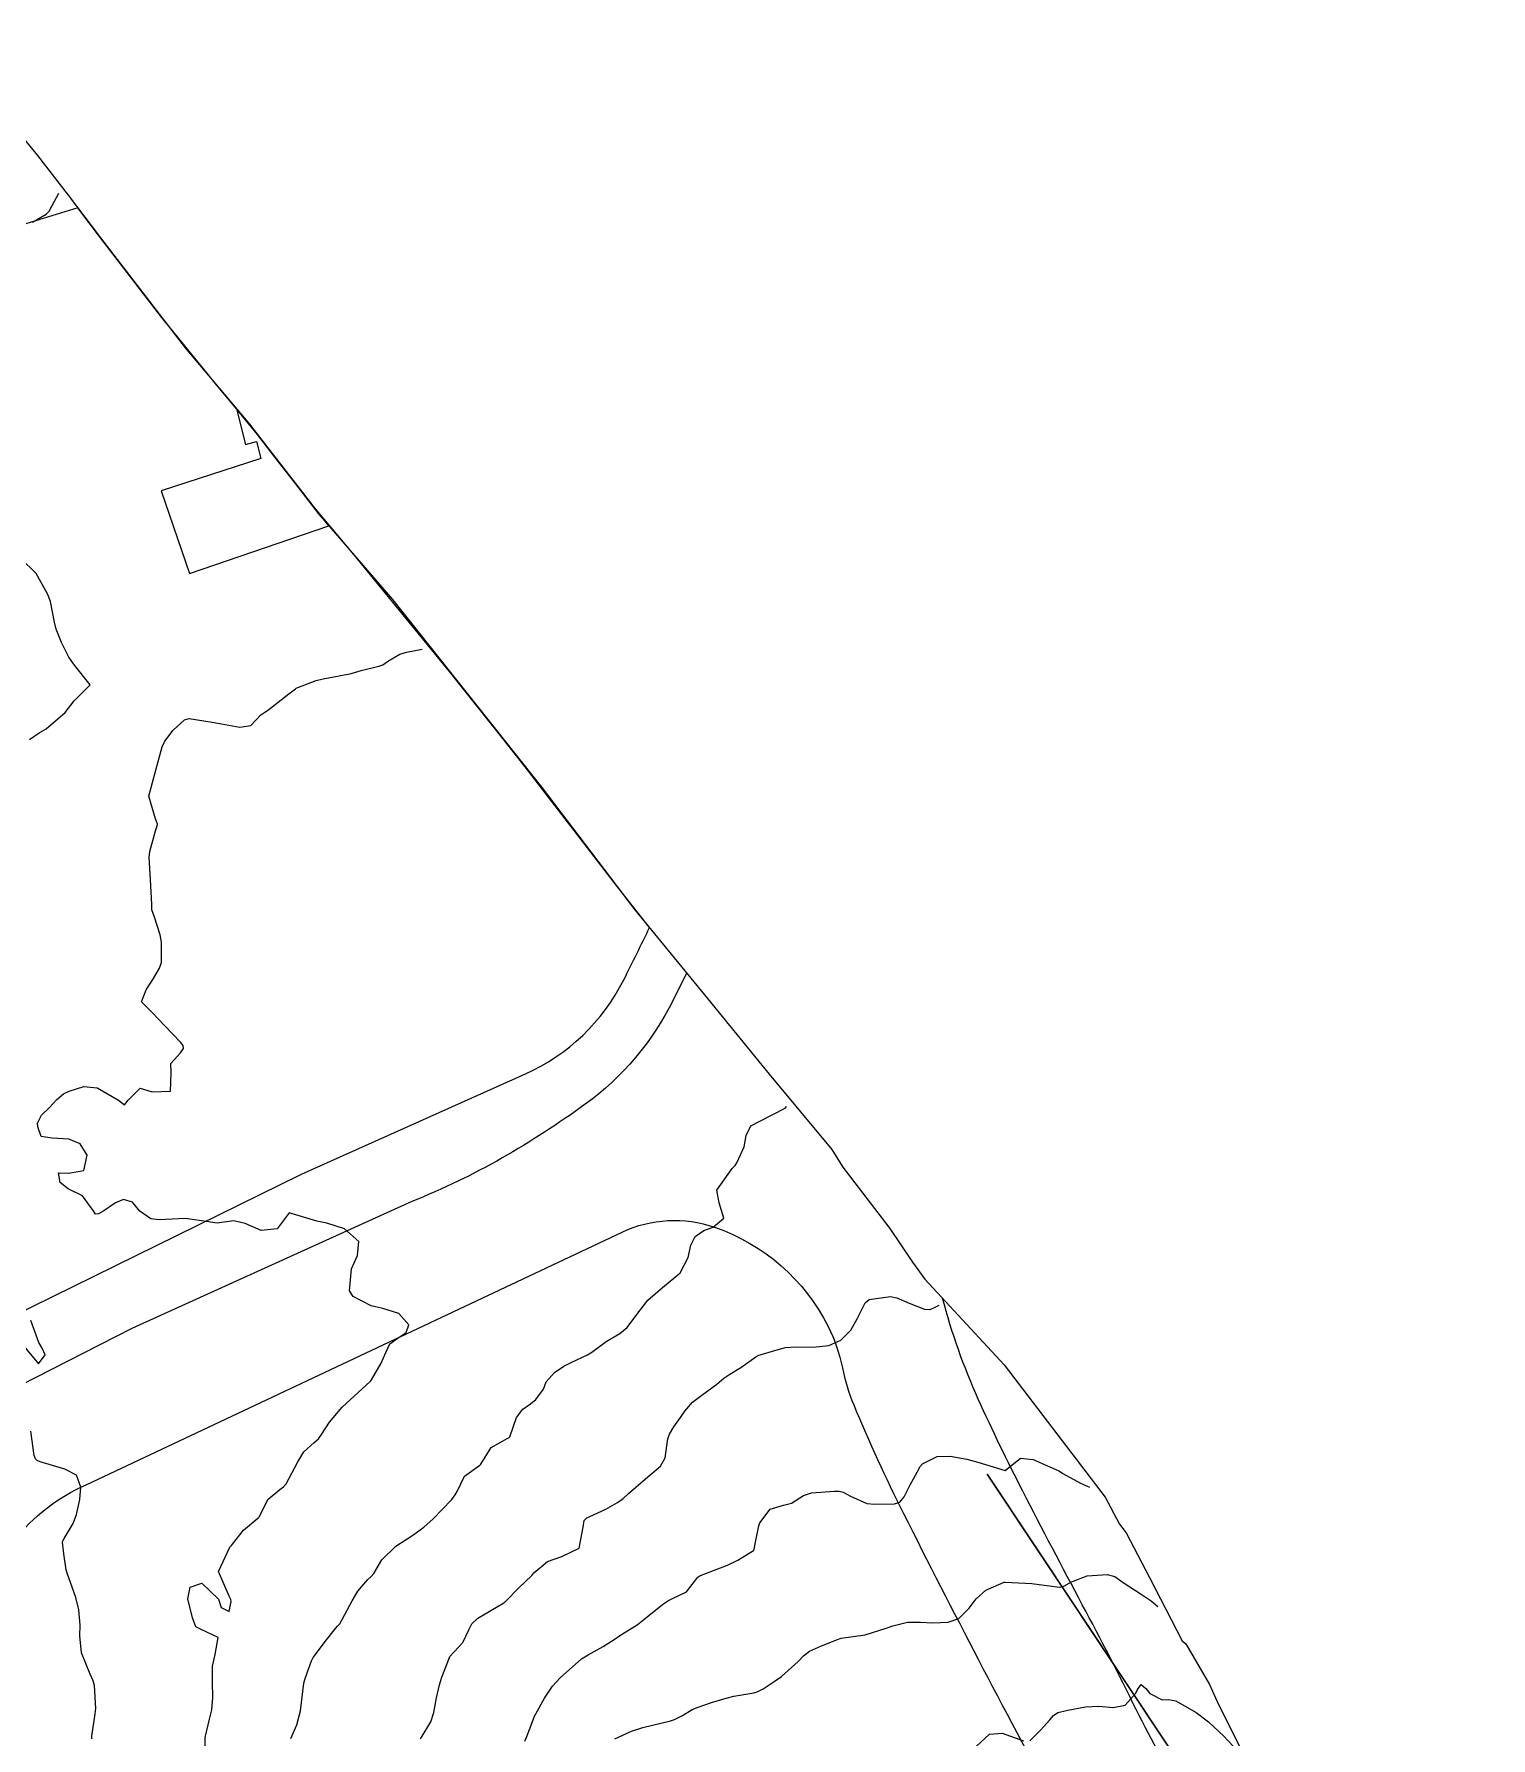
# Model space of a CAD drawing. Header units: metres. Extents: x 298520 to 308411, y 7433745 to 7450750.
# Drawn here: x 302859.6 to 302964.9, y 7441312.7 to 7441435.9 of the extents above; entities that cross this region are included whole.
import ezdxf

# ---------------------------------------------------------------- set-up
doc = ezdxf.new("R2010")
doc.units = ezdxf.units.M
doc.header["$LTSCALE"] = 10
for name, color, linetype in [('Area', 45, 'Continuous'), ('Area Verde e Lazer', 94, 'Continuous'), ('Curvas de Nivel 1m', 11, 'Continuous'), ('Curvas de Nivel 5m', 15, 'Continuous'), ('Edificações', 30, 'Continuous'), ('Vias Primárias', 230, 'Continuous')]:
    doc.layers.add(name, color=color, linetype=linetype)

msp = doc.modelspace()

# ---------------------------------------------------------------- linework, layer by layer
at = {"layer": 'Area'}
for points in [[(302852.64, 7441435.87, 735.54), (302859.85, 7441427.09, 736.98), (302862.05, 7441424.23, 738.57), (302864.39, 7441421.14, 738.35), (302870.51, 7441413.18, 738.47), (302875.18, 7441407.65, 738.43), (302880.16, 7441401.17, 738.43), (302885.5, 7441394.99, 738.36), (302896.31, 7441381.39, 739.58), (302903.04, 7441372.55, 739.34), (302908.28, 7441366.13, 739.37), (302912.74, 7441360.66, 739.99), (302917.27, 7441355.21, 740.31), (302918.08, 7441353.92, 740.48), (302921.47, 7441349.5, 740.8), (302923.12, 7441347.06, 741.01), (302924.01, 7441345.82, 741.18), (302929.74, 7441339.63, 741.63), (302937.04, 7441330.06, 750.71), (302938.09, 7441328.12, 750.74), (302938.55, 7441327.49, 742.98), (302940.24, 7441324.25, 743.38), (302942.6, 7441319.68, 744.01), (302942.88, 7441319.45, 743.95), (302944.58, 7441316.51, 744.31), (302945.24, 7441315.07, 744.35), (302948.31, 7441309, 745.03)], [(302964.53, 7441277.61, 747.19), (302928.52, 7441331.73, 747.05), (302964.94, 7441276.96, 747.13)]]:
    msp.add_polyline3d(points, dxfattribs=at)
at = {"layer": 'Area Verde e Lazer', "elevation": 738.5}
msp.add_lwpolyline([(302862.76, 7441423.3), (302855.53, 7441421.09), (302857.14, 7441415.28), (302823.29, 7441402.5), (302835.55, 7441372.52), (302844.43, 7441376.15), (302857.95, 7441343.1), (302878.92, 7441353.43), (302895.12, 7441360.68, 0.172752), (302902.23, 7441367.47, 0.003355), (302904.1, 7441371.26), (302901.77, 7441374.21), (302895.11, 7441382.89), (302893.58, 7441384.82), (302889.64, 7441389.78), (302882.83, 7441398.08), (302879.95, 7441401.53), (302875.5, 7441407.24), (302874.22, 7441408.78), (302872.9, 7441410.35), (302868.8, 7441415.4), (302864.87, 7441420.52), (302863.93, 7441421.74), (302863.58, 7441422.21)], format="xyb", close=True, dxfattribs=at)
at = {"layer": 'Curvas de Nivel 1m', "flags": 128}
for points, elevation in [([(302859.48, 7441422.28), (302860.47, 7441422.84), (302860.68, 7441423.07), (302860.91, 7441423.48), (302861.39, 7441424.36)], 738), ([(302859.27, 7441384.85), (302859.97, 7441385.33), (302860.46, 7441385.64), (302861.85, 7441386.82), (302862.48, 7441387.65), (302863.06, 7441388.23), (302863.65, 7441388.8), (302862.51, 7441390.23), (302862.1, 7441390.82), (302861.58, 7441391.87), (302861.18, 7441392.83), (302861.06, 7441393.35), (302860.79, 7441394.84), (302860.57, 7441395.39), (302859.75, 7441396.85), (302858.6, 7441397.97)], 738), ([(302871.99, 7441311.12), (302871.97, 7441312.69), (302872.27, 7441314.02), (302872.44, 7441314.69), (302872.52, 7441315.59), (302872.49, 7441316.69), (302872.5, 7441317.84), (302872.69, 7441318.68), (302872.9, 7441319.91), (302871.68, 7441320.5), (302871.3, 7441320.7), (302871.06, 7441321.33), (302870.7, 7441322.71), (302870.88, 7441323.55), (302871.72, 7441323.85), (302872.92, 7441322.68), (302873.11, 7441322.09), (302873.69, 7441321.81), (302873.84, 7441322.53), (302873.83, 7441322.67), (302873.71, 7441322.9), (302872.93, 7441324.68), (302873.75, 7441326.45), (302873.86, 7441326.56), (302873.95, 7441326.67), (302874.74, 7441327.68), (302875.78, 7441328.54), (302875.84, 7441328.59), (302875.87, 7441328.65), (302876.52, 7441329.92), (302877.37, 7441330.63), (302877.63, 7441330.81), (302877.81, 7441331.04), (302878.66, 7441332.62), (302879.1, 7441333.34), (302879.84, 7441334.02), (302880.15, 7441334.29), (302880.38, 7441334.59), (302880.95, 7441335.5), (302881.87, 7441336.58), (302883.89, 7441338.43), (302883.95, 7441338.49), (302884, 7441338.55), (302884.7, 7441339.76), (302885.02, 7441340.54), (302885.31, 7441341.16), (302885.93, 7441341.59), (302886.49, 7441341.97), (302886.7, 7441342.52), (302885.96, 7441343.35), (302884.8, 7441343.7), (302883.96, 7441343.9), (302882.67, 7441344.57), (302882.39, 7441344.99), (302882.55, 7441346.57), (302882.98, 7441347.54), (302883.07, 7441348.56), (302882.03, 7441349.48), (302880.75, 7441349.87), (302880.03, 7441350.02), (302878.04, 7441350.62), (302877.18, 7441349.48), (302876.02, 7441349.34), (302874.85, 7441349.85), (302874.03, 7441350.05), (302872.83, 7441349.88), (302872.03, 7441349.99), (302870.53, 7441350.22), (302870.04, 7441350.2), (302868.64, 7441350.13), (302868.03, 7441350.19), (302867.24, 7441350.75), (302866.7, 7441351.41), (302866.05, 7441351.6), (302865.48, 7441351.35), (302864.63, 7441350.78), (302864.26, 7441350.56), (302864.04, 7441350.54), (302863.87, 7441350.79), (302863.1, 7441351.85), (302862.06, 7441352.36), (302861.47, 7441352.83), (302861.37, 7441353.53), (302862.07, 7441353.49), (302863.2, 7441353.68), (302863.44, 7441354.8), (302862.92, 7441355.63), (302862.1, 7441355.96), (302860.91, 7441356.03), (302860.11, 7441356.16), (302859.86, 7441356.84), (302859.85, 7441357.11), (302860.12, 7441357.69), (302860.72, 7441358.24), (302861.25, 7441358.83), (302861.73, 7441359.24), (302862.14, 7441359.43), (302863.19, 7441359.76), (302864.15, 7441359.67), (302865.69, 7441358.77), (302866.13, 7441358.44), (302866.39, 7441358.77), (302867.26, 7441359.64), (302868.14, 7441359.39), (302869.45, 7441359.42), (302869.5, 7441360.73), (302869.47, 7441361.43), (302870.18, 7441362.21), (302870.39, 7441362.51), (302870.37, 7441362.72), (302870.19, 7441362.96), (302868.5, 7441364.74), (302868.22, 7441365.02), (302867.37, 7441365.89), (302867.71, 7441366.75), (302868.24, 7441367.57), (302868.67, 7441368.31), (302868.8, 7441368.73), (302868.81, 7441370.2), (302868.7, 7441370.74), (302868.3, 7441372), (302868.11, 7441372.55), (302868.11, 7441372.74), (302868.11, 7441372.93), (302868.01, 7441374.74), (302867.92, 7441376.32), (302867.97, 7441376.75), (302868.37, 7441378.25), (302868.5, 7441378.61), (302868.52, 7441378.74), (302868.38, 7441379.11), (302867.9, 7441380.75), (302868.42, 7441382.74), (302868.85, 7441384.33), (302869.04, 7441384.73), (302869.66, 7441385.53), (302870.47, 7441386.27), (302870.81, 7441386.37), (302872.46, 7441386.12), (302873.14, 7441386), (302874.46, 7441385.75), (302875.26, 7441385.86), (302875.98, 7441386.65), (302876.29, 7441386.84), (302876.48, 7441386.95), (302878.01, 7441388.15), (302878.49, 7441388.53), (302878.55, 7441388.57), (302878.66, 7441388.62), (302879.98, 7441389.12), (302880.5, 7441389.24), (302881.65, 7441389.45), (302882.51, 7441389.64), (302883.24, 7441389.84), (302884.52, 7441390.17), (302884.81, 7441390.26), (302885.23, 7441390.54), (302886.03, 7441391.03), (302886.53, 7441391.17), (302887.65, 7441391.4)], 739), ([(302887.51, 7441312.59), (302887.59, 7441312.67), (302888.29, 7441313.81), (302888.49, 7441314.5), (302888.68, 7441315.55), (302888.91, 7441316.49), (302889.08, 7441317.05), (302889.62, 7441318.48), (302889.66, 7441318.55), (302890.59, 7441319.56), (302891.02, 7441320.47), (302891.24, 7441320.91), (302891.69, 7441321.32), (302893.55, 7441322.43), (302893.64, 7441322.49), (302893.7, 7441322.55), (302894.64, 7441323.5), (302895.59, 7441324.41), (302895.66, 7441324.49), (302895.73, 7441324.6), (302896.72, 7441325.42), (302897.75, 7441325.78), (302899, 7441326.37), (302899.3, 7441327.9), (302899.36, 7441328.37), (302899.56, 7441328.58), (302899.78, 7441328.68), (302900.94, 7441329.19), (302901.79, 7441329.68), (302902.18, 7441329.96), (302902.58, 7441330.33), (302903.81, 7441331.39), (302904.89, 7441332.3), (302905.23, 7441332.9), (302905.42, 7441334.29), (302905.53, 7441334.62), (302905.86, 7441335.15), (302906.33, 7441335.82), (302906.66, 7441336.28), (302907.21, 7441336.94), (302907.88, 7441337.45), (302908.96, 7441338.25), (302909.47, 7441338.68), (302909.9, 7441338.97), (302910.7, 7441339.44), (302911.79, 7441340.22), (302911.87, 7441340.27), (302911.92, 7441340.3), (302913.39, 7441340.74), (302913.93, 7441340.88), (302914.68, 7441340.94), (302915.93, 7441340.92), (302917.06, 7441341.03), (302917.94, 7441341.42), (302918.65, 7441342.14), (302919.12, 7441342.97), (302919.69, 7441344.12), (302919.98, 7441344.37), (302921.51, 7441344.57), (302921.98, 7441344.48), (302922.88, 7441344.09), (302923.97, 7441343.66), (302924.4, 7441343.64), (302924.79, 7441343.83), (302925.05, 7441343.95)], 741), ([(302858.98, 7441340.85), (302859.91, 7441339.7), (302860.4, 7441340.35), (302860.17, 7441340.84), (302859.93, 7441341.25), (302859.36, 7441342.85)], 738), ([(302863.78, 7441312.59), (302863.76, 7441312.79), (302864.01, 7441314.39), (302864.07, 7441314.79), (302863.96, 7441316.45), (302863.87, 7441316.79), (302863.64, 7441317.26), (302863.01, 7441318.8), (302862.9, 7441320.03), (302862.92, 7441320.8), (302862.82, 7441321.93), (302862.62, 7441322.81), (302861.98, 7441324.57), (302861.91, 7441324.82), (302861.89, 7441324.97), (302861.74, 7441325.96), (302861.66, 7441326.82), (302861.67, 7441326.91), (302861.76, 7441327.08), (302862.42, 7441328.16), (302862.67, 7441328.81), (302862.9, 7441329.91), (302862.98, 7441330.8), (302862.65, 7441331.65), (302861.82, 7441332.08), (302860.04, 7441332.61), (302859.82, 7441332.71), (302859.69, 7441332.84), (302859.6, 7441333.07), (302859.35, 7441334.85)], 738), ([(302895.09, 7441312.42), (302895.23, 7441312.77), (302895.6, 7441313.76), (302895.79, 7441314.22), (302895.88, 7441314.41), (302896.5, 7441315.53), (302897.09, 7441316.4), (302897.34, 7441316.69), (302897.64, 7441317), (302899.18, 7441318.37), (302899.66, 7441318.67), (302900.75, 7441319.26), (302901.68, 7441319.88), (302901.95, 7441320.07), (302902.39, 7441320.33), (302903.19, 7441320.83), (302903.69, 7441321.21), (302905.04, 7441322.3), (302905.42, 7441322.58), (302905.71, 7441322.72), (302906.76, 7441323.23), (302907.59, 7441324.27), (302907.66, 7441324.34), (302907.73, 7441324.37), (302907.91, 7441324.44), (302909.74, 7441325.16), (302910.47, 7441325.51), (302911.61, 7441326.22), (302911.67, 7441326.3), (302911.76, 7441326.82), (302911.99, 7441327.99), (302912.06, 7441328.22), (302912.81, 7441329.19), (302913.79, 7441329.48), (302914.36, 7441329.63), (302915.23, 7441330.18), (302915.81, 7441330.39), (302917.47, 7441330.49), (302917.81, 7441330.49), (302918.09, 7441330.43), (302918.62, 7441330.14), (302919.8, 7441329.62), (302920.36, 7441329.55), (302921.8, 7441329.59), (302922.19, 7441329.7), (302922.5, 7441330.09), (302922.95, 7441330.95), (302923.56, 7441332.08), (302923.65, 7441332.25), (302923.83, 7441332.47), (302924.9, 7441333), (302925.84, 7441333.04), (302927.05, 7441332.82), (302927.83, 7441332.6), (302929.82, 7441332), (302930.93, 7441332.89), (302931.84, 7441332.8), (302933.69, 7441331.96), (302933.82, 7441331.89), (302933.99, 7441331.79), (302935.25, 7441331.07), (302935.91, 7441330.78)], 742), ([(302901.59, 7441312.59), (302902.79, 7441313.14), (302903.6, 7441313.42), (302904.32, 7441313.59), (302905.61, 7441313.89), (302905.9, 7441313.99), (302906.47, 7441314.28), (302907.19, 7441314.7), (302907.62, 7441314.89), (302908.58, 7441315.21), (302909.63, 7441315.54), (302910.19, 7441315.67), (302911.63, 7441315.91), (302911.87, 7441315.98), (302912.32, 7441316.21), (302913.12, 7441316.73), (302913.64, 7441317.1), (302914.84, 7441318.18), (302915.23, 7441318.6), (302915.66, 7441318.92), (302916.52, 7441319.31), (302917.68, 7441319.78), (302917.96, 7441319.86), (302919.68, 7441320.12), (302921.2, 7441320.59), (302921.69, 7441320.77), (302922.75, 7441321.03), (302923.69, 7441321.02), (302924.59, 7441320.97), (302925.69, 7441321.03), (302926.45, 7441321.29), (302927.21, 7441322.03), (302927.42, 7441322.32), (302927.71, 7441322.72), (302928.41, 7441323.34), (302929.73, 7441323.91), (302929.81, 7441323.92), (302931.73, 7441323.82), (302931.9, 7441323.8), (302933.73, 7441323.57), (302934.05, 7441323.63), (302934.61, 7441323.95), (302935.74, 7441324.37), (302937.19, 7441324.47), (302937.74, 7441324.34), (302938.35, 7441323.9), (302939.72, 7441323.01), (302940.38, 7441322.56), (302940.84, 7441322.17)], 743), ([(302931.59, 7441312.44), (302932.36, 7441313.22), (302933.03, 7441313.97), (302933.3, 7441314.28), (302933.62, 7441314.5), (302934.34, 7441314.67), (302935.62, 7441314.91), (302936.59, 7441314.95), (302937.62, 7441314.85), (302938.5, 7441315.03), (302939.26, 7441315.89), (302939.38, 7441316.15), (302939.64, 7441316.53), (302939.99, 7441316.24), (302940.28, 7441315.88), (302941.16, 7441315.4), (302941.63, 7441315.43), (302942.15, 7441315.33), (302943.62, 7441314.49), (302944.51, 7441313.83), (302945.6, 7441312.8), (302946.65, 7441311.67)], 744), ([(302927.71, 7441312.03), (302928.69, 7441312.92), (302929.6, 7441313.01), (302931.13, 7441312.45)], 744)]:
    msp.add_lwpolyline(points, dxfattribs=dict(at, elevation=elevation))
at = {"layer": 'Curvas de Nivel 5m', "elevation": 740, "flags": 128}
msp.add_lwpolyline([(302878.17, 7441312.62), (302878.6, 7441313.61), (302878.86, 7441314.61), (302879.03, 7441316.01), (302879.11, 7441316.61), (302879.21, 7441317.03), (302879.66, 7441318.22), (302879.78, 7441318.48), (302879.87, 7441318.6), (302880.65, 7441319.62), (302881.4, 7441320.58), (302881.54, 7441320.73), (302881.69, 7441320.91), (302882.6, 7441322.57), (302883, 7441323.27), (302883.73, 7441324.11), (302883.96, 7441324.32), (302884.15, 7441324.55), (302884.75, 7441325.53), (302885.75, 7441326.53), (302886.97, 7441327.31), (302887.77, 7441327.9), (302888.44, 7441328.5), (302889.1, 7441329.17), (302889.79, 7441329.91), (302890.05, 7441330.23), (302890.18, 7441330.48), (302890.71, 7441331.58), (302891.82, 7441332.37), (302891.89, 7441332.46), (302892.64, 7441333.65), (302893.85, 7441334.33), (302893.92, 7441334.36), (302894, 7441334.43), (302894.47, 7441335.82), (302894.94, 7441336.42), (302895.48, 7441336.82), (302895.88, 7441337.13), (302896.42, 7441337.87), (302896.63, 7441338.4), (302897.22, 7441339.08), (302897.91, 7441339.53), (302898.47, 7441339.82), (302899.62, 7441340.36), (302899.92, 7441340.56), (302900.96, 7441341.32), (302901.94, 7441341.91), (302902.48, 7441342.33), (302903.11, 7441343.17), (302903.97, 7441344.31), (302905.04, 7441345.24), (302905.99, 7441346.02), (302906.14, 7441346.14), (302906.3, 7441346.29), (302906.89, 7441347.39), (302907.08, 7441348.28), (302907.39, 7441348.91), (302908.03, 7441349.34), (302908.69, 7441349.6), (302909.47, 7441350.25), (302909.14, 7441351.34), (302908.97, 7441352.26), (302910.08, 7441353.84), (302910.28, 7441354.04), (302910.42, 7441354.24), (302910.94, 7441355.4), (302911.09, 7441356.23), (302911.43, 7441356.91), (302912.12, 7441357.28), (302913.91, 7441358.19), (302914.01, 7441358.31)], dxfattribs=at)
at = {"layer": 'Edificações', "elevation": 738.44}
msp.add_lwpolyline([(302874.22, 7441408.78), (302874.89, 7441406.2), (302875.68, 7441406.41), (302876, 7441405.17), (302868.79, 7441402.84), (302870.84, 7441396.86), (302880.91, 7441400.3), (302877.27, 7441404.93), (302875.75, 7441406.91)], close=True, dxfattribs=at)
at = {"layer": 'Vias Primárias'}
for points, elevation in [([(302906.78, 7441367.97), (302905.8, 7441366, -0.121361), (302899.44, 7441358.48, -0.027089), (302893.44, 7441354.6, -0.034756), (302886.91, 7441351.45), (302866.66, 7441342.26), (302859.71, 7441338.73, 0.124837), (302849.7, 7441329.96, 0.058172), (302848.53, 7441327.73, 0.179258), (302848.3, 7441313.74, 0.040629), (302852.62, 7441304.07), (302861.57, 7441287.13), (302882.27, 7441249.48)], 739.36), ([(302958.68, 7441289.41), (302955.95, 7441291.89, -0.032172), (302951.71, 7441296.28, -0.034586), (302942.97, 7441308.15, -0.027015), (302939.29, 7441314.7, 0.008445), (302935.39, 7441322.29, -0.003985), (302931.09, 7441330.49, -0.012699), (302927.87, 7441337.16, -0.04209), (302925.29, 7441344.44, -1.842334)], 746.47)]:
    msp.add_lwpolyline(points, format="xyb", dxfattribs=dict(at, elevation=elevation))
msp.add_lwpolyline([(302865.69, 7441297.84), (302856.09, 7441316.73, -0.163088), (302855.47, 7441320.92, -0.249333), (302863.35, 7441330.97), (302902.12, 7441349.24, -0.195819), (302908.8, 7441349.59, -0.195457), (302917.01, 7441342.41, -0.06673), (302918.04, 7441339.43, 0.048885), (302918.86, 7441336.74, 0.018089), (302922.46, 7441328.89, 0.0032), (302927.86, 7441318.34, 0.005706), (302933.5, 7441307.8, 0.029293)], format="xyb", dxfattribs=at)

doc.saveas('drawing.dxf')
